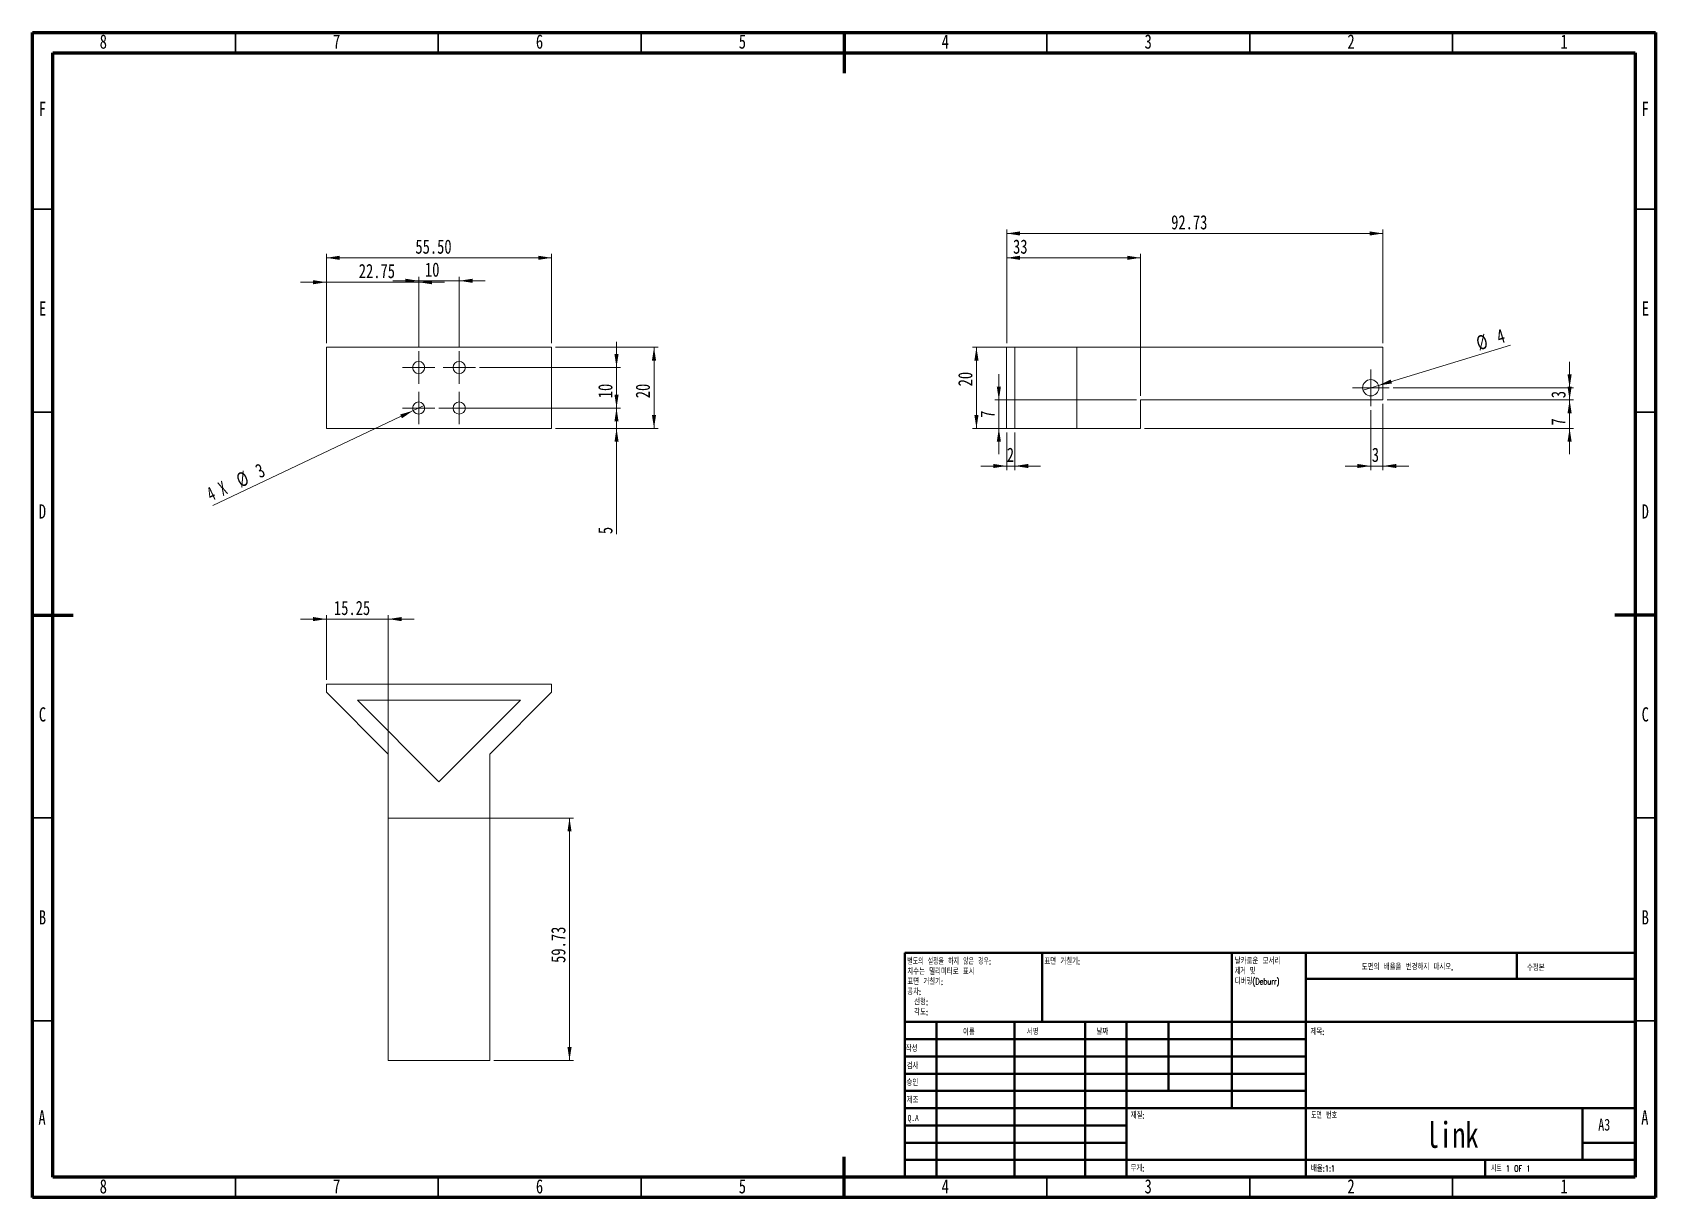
# Model space of a CAD drawing. Header units: millimetres. Extents: x 15 to 415, y 5 to 292.
import ezdxf

# ---------------------------------------------------------------- set-up
doc = ezdxf.new("R2010")
doc.units = ezdxf.units.MM
doc.styles.add('SLDTEXTSTYLE0', font='TXT', dxfattribs={"width": 0.75})
doc.styles.add('SLDTEXTSTYLE1', font='TXT', dxfattribs={"width": 0.75, "bigfont": 'bigfont'})
doc.styles.add('SLDTEXTSTYLE2', font='TXT', dxfattribs={"width": 0.691176, "bigfont": 'bigfont'})
doc.styles.add('SLDTEXTSTYLE3', font='TXT', dxfattribs={"width": 0.6875, "bigfont": 'bigfont'})
doc.styles.add('SLDTEXTSTYLE4', font='TXT', dxfattribs={"width": 0.7, "bigfont": 'bigfont'})
doc.styles.add('SLDTEXTSTYLE5', font='TXT', dxfattribs={"width": 0.666667, "bigfont": 'bigfont'})
doc.styles.add('SLDTEXTSTYLE6', font='TXT', dxfattribs={"width": 0.666667})
doc.dimstyles.new('SLDDIMSTYLE0', dxfattribs={"dimtxt": 3.5, "dimasz": 3.302, "dimexe": 0, "dimexo": 0.0625, "dimgap": 0.875, "dimtad": 1, "dimrnd": 1e-09, "dimzin": 12, "dimdsep": 46, "dimtxsty": 'SLDTEXTSTYLE0', "dimsah": 1, "dimcen": 0.09, "dimadec": 0, "dimazin": 3, "dimtfac": 1, "dimtmove": 0, "dimatfit": 0, "dimfxl": 1, "dimfrac": 2, "dimtolj": 1, "dimtzin": 12, "dimarcsym": 0})
doc.dimstyles.new('SLDDIMSTYLE1', dxfattribs={"dimtxt": 3.5, "dimasz": 3.302, "dimexe": 0, "dimexo": 0.0625, "dimgap": 0.875, "dimtad": 1, "dimrnd": 1e-09, "dimzin": 4, "dimdsep": 46, "dimtxsty": 'SLDTEXTSTYLE0', "dimsah": 1, "dimcen": 0.09, "dimadec": 0, "dimazin": 1, "dimtfac": 1, "dimtofl": 0, "dimtmove": 0, "dimatfit": 3, "dimfxl": 1, "dimfrac": 2, "dimtolj": 1, "dimtzin": 12, "dimarcsym": 0})
doc.dimstyles.new('SLDDIMSTYLE2', dxfattribs={"dimtxt": 3.5, "dimasz": 3.302, "dimexe": 0, "dimexo": 0.0625, "dimgap": 0.875, "dimtad": 1, "dimrnd": 1e-09, "dimzin": 12, "dimdsep": 46, "dimtxsty": 'SLDTEXTSTYLE0', "dimblk1": 'NONE', "dimsah": 1, "dimcen": 0, "dimadec": 0, "dimazin": 3, "dimtfac": 1, "dimtmove": 0, "dimatfit": 3, "dimldrblk": 'NONE', "dimfxl": 1, "dimfrac": 2, "dimtolj": 1, "dimtzin": 12, "dimarcsym": 0})
doc.dimstyles.new('SLDDIMSTYLE3', dxfattribs={"dimtxt": 3.5, "dimasz": 3.302, "dimexe": 0, "dimexo": 0.0625, "dimgap": 0.875, "dimtad": 1, "dimrnd": 1e-09, "dimzin": 12, "dimdsep": 46, "dimtxsty": 'SLDTEXTSTYLE0', "dimsah": 1, "dimcen": 0.09, "dimadec": 0, "dimazin": 3, "dimtfac": 1, "dimtofl": 0, "dimtmove": 0, "dimatfit": 3, "dimfxl": 1, "dimfrac": 2, "dimtolj": 1, "dimtzin": 12, "dimarcsym": 0})

# ---------------------------------------------------------------- blocks, each defined once
blk = doc.blocks.new('SW_NOTE_0')
at = {"color": 0, "linetype": 'Continuous', "lineweight": 0, "char_height": 1.5, "attachment_point": 1}
for s, insert, style in [('별도의 설정을 하지 않은 경우:', (0, 1.93), 'SLDTEXTSTYLE2'), ('표면 거칠기:', (0, -3.07), 'SLDTEXTSTYLE1'), ('치수는 밀리미터로 표시', (0, -0.57), 'SLDTEXTSTYLE1'), ('공차:', (0, -5.57), 'SLDTEXTSTYLE1'), ('선형:', (1.69, -8.07), 'SLDTEXTSTYLE1'), ('각도:', (1.69, -10.57), 'SLDTEXTSTYLE1')]:
    blk.add_mtext(s, dxfattribs=dict(at, insert=insert, style=style))
blk = doc.blocks.new('SW_NOTE_1')
at = {"color": 0, "linetype": 'Continuous', "lineweight": 0, "char_height": 1.5, "attachment_point": 1}
for s, insert, style in [('날카로운 모서리', (0, 1.93), 'SLDTEXTSTYLE1'), ('제거 및', (0, -0.57), 'SLDTEXTSTYLE3'), ('디버링(Deburr)', (0, -3.07), 'SLDTEXTSTYLE1')]:
    blk.add_mtext(s, dxfattribs=dict(at, insert=insert, style=style))
blk = doc.blocks.new('_D')
at = {"color": 7, "linetype": 'Continuous', "lineweight": 0}
for p, q in [((87.43, 230.48), (81.08, 230.48)), ((87.43, 215.48), (87.43, 231.48)), ((87.43, 230.48), (110.18, 230.48)), ((110.18, 214.48), (110.18, 231.48)), ((110.18, 230.48), (116.53, 230.48))]:
    blk.add_line(p, q, dxfattribs=at)
for points in [[(87.43, 230.48), (84.13, 230.99), (84.13, 229.97)], [(110.18, 230.48), (113.49, 229.97), (113.49, 230.99)]]:
    blk.add_solid(points, dxfattribs=at)
at = {"color": 7, "linetype": 'Continuous', "lineweight": 0, "insert": (95.42, 234.99), "char_height": 3.5, "attachment_point": 1, "style": 'SLDTEXTSTYLE0'}
blk.add_mtext('22.75', dxfattribs=at)
blk = doc.blocks.new('_D_1')
at = {"color": 7, "linetype": 'Continuous', "lineweight": 0}
for p, q in [((87.43, 215.48), (87.43, 237.49)), ((87.43, 236.49), (142.93, 236.49)), ((142.93, 215.48), (142.93, 237.49))]:
    blk.add_line(p, q, dxfattribs=at)
for points in [[(87.43, 236.49), (90.74, 235.98), (90.74, 237)], [(142.93, 236.49), (139.63, 237), (139.63, 235.98)]]:
    blk.add_solid(points, dxfattribs=at)
at = {"color": 7, "linetype": 'Continuous', "lineweight": 0, "insert": (109.37, 241), "char_height": 3.5, "attachment_point": 1, "style": 'SLDTEXTSTYLE0'}
blk.add_mtext('55.50', dxfattribs=at)
blk = doc.blocks.new('_D_2')
at = {"color": 7, "linetype": 'Continuous', "lineweight": 0}
for p, q in [((158.94, 199.48), (158.94, 205.83)), ((115.18, 199.48), (159.94, 199.48)), ((158.94, 194.48), (158.94, 199.48)), ((143.93, 194.48), (159.94, 194.48)), ((158.94, 194.48), (158.94, 168.43))]:
    blk.add_line(p, q, dxfattribs=at)
for points in [[(158.94, 199.48), (159.45, 202.78), (158.44, 202.78)], [(158.94, 194.48), (158.44, 191.18), (159.45, 191.18)]]:
    blk.add_solid(points, dxfattribs=at)
at = {"color": 7, "linetype": 'Continuous', "lineweight": 0, "insert": (154.43, 168.43), "char_height": 3.5, "attachment_point": 1, "rotation": 90, "style": 'SLDTEXTSTYLE0'}
blk.add_mtext('5', dxfattribs=at)
blk = doc.blocks.new('_D_3')
at = {"color": 7, "linetype": 'Continuous', "lineweight": 0}
for p, q in [((143.93, 214.48), (169.18, 214.48)), ((168.18, 194.48), (168.18, 214.48)), ((143.93, 194.48), (169.18, 194.48))]:
    blk.add_line(p, q, dxfattribs=at)
for points in [[(168.18, 214.48), (167.67, 211.18), (168.68, 211.18)], [(168.18, 194.48), (168.68, 197.78), (167.67, 197.78)]]:
    blk.add_solid(points, dxfattribs=at)
at = {"color": 7, "linetype": 'Continuous', "lineweight": 0, "insert": (163.66, 201.9), "char_height": 3.5, "attachment_point": 1, "rotation": 90, "style": 'SLDTEXTSTYLE0'}
blk.add_mtext('20', dxfattribs=at)
blk = doc.blocks.new('_D_4')
at = {"color": 7, "linetype": 'Continuous', "lineweight": 0}
for q in [(111.54, 200.12), (59.48, 175.49)]:
    blk.add_line((108.83, 198.84), q, dxfattribs=at)
blk.add_solid([(108.83, 198.84), (105.63, 197.89), (106.06, 196.97)], dxfattribs=at)
at = {"color": 7, "linetype": 'Continuous', "lineweight": 0, "char_height": 3.5, "attachment_point": 1, "rotation": 25.3206}
for s, insert, style in [('%%c', (64.8, 182.99), 'SLDTEXTSTYLE0'), ('3', (69.55, 185.3), 'SLDTEXTSTYLE0'), ('4 X', (57.53, 179.61), 'SLDTEXTSTYLE6')]:
    blk.add_mtext(s, dxfattribs=dict(at, insert=insert, style=style))
blk = doc.blocks.new('_NONE')
blk = doc.blocks.new('_D_5')
at = {"color": 7, "linetype": 'Continuous', "lineweight": 0}
for p, q in [((158.93, 209.48), (158.93, 215.83)), ((125.18, 209.48), (159.93, 209.48)), ((158.93, 209.48), (158.93, 199.48)), ((125.18, 199.48), (159.93, 199.48)), ((158.93, 199.48), (158.93, 193.13))]:
    blk.add_line(p, q, dxfattribs=at)
for points in [[(158.93, 209.48), (159.44, 212.78), (158.43, 212.78)], [(158.93, 199.48), (158.43, 196.18), (159.44, 196.18)]]:
    blk.add_solid(points, dxfattribs=at)
at = {"color": 7, "linetype": 'Continuous', "lineweight": 0, "insert": (154.42, 201.9), "char_height": 3.5, "attachment_point": 1, "rotation": 90, "style": 'SLDTEXTSTYLE0'}
blk.add_mtext('10', dxfattribs=at)
blk = doc.blocks.new('_D_6')
at = {"color": 7, "linetype": 'Continuous', "lineweight": 0}
for p, q in [((110.18, 230.83), (103.83, 230.83)), ((110.18, 214.48), (110.18, 231.83)), ((110.18, 230.83), (120.18, 230.83)), ((120.18, 214.48), (120.18, 231.83)), ((120.18, 230.83), (126.53, 230.83))]:
    blk.add_line(p, q, dxfattribs=at)
for points in [[(110.18, 230.83), (106.88, 231.34), (106.88, 230.32)], [(120.18, 230.83), (123.49, 230.32), (123.49, 231.34)]]:
    blk.add_solid(points, dxfattribs=at)
at = {"color": 7, "linetype": 'Continuous', "lineweight": 0, "insert": (111.73, 235.34), "char_height": 3.5, "attachment_point": 1, "style": 'SLDTEXTSTYLE0'}
blk.add_mtext('10', dxfattribs=at)
blk = doc.blocks.new('SW_CENTERMARKSYMBOL_0')
at = {"color": 0, "linetype": 'Continuous', "lineweight": 0}
for p, q in [((0, 2.5), (0, 4)), ((-2.5, 0), (-4, 0)), ((0, 0), (-2.5, 0)), ((0, 0), (0, 2.5)), ((0, 0), (0, -2.5)), ((0, 0), (2.5, 0)), ((2.5, 0), (4, 0)), ((0, -2.5), (0, -4))]:
    blk.add_line(p, q, dxfattribs=at)
blk = doc.blocks.new('SW_CENTERMARKSYMBOL_1')
at = {"color": 0, "linetype": 'Continuous', "lineweight": 0}
for p, q in [((0, 2.5), (0, 4)), ((-2.5, 0), (-4, 0)), ((0, 0), (-2.5, 0)), ((0, 0), (0, 2.5)), ((0, 0), (0, -2.5)), ((0, 0), (2.5, 0)), ((2.5, 0), (4, 0)), ((0, -2.5), (0, -4))]:
    blk.add_line(p, q, dxfattribs=at)
blk = doc.blocks.new('SW_CENTERMARKSYMBOL_2')
at = {"color": 0, "linetype": 'Continuous', "lineweight": 0}
for p, q in [((0, 2.5), (0, 4)), ((-2.5, 0), (-4, 0)), ((0, 0), (-2.5, 0)), ((0, 0), (0, 2.5)), ((0, 0), (0, -2.5)), ((0, 0), (2.5, 0)), ((2.5, 0), (4, 0)), ((0, -2.5), (0, -4))]:
    blk.add_line(p, q, dxfattribs=at)
blk = doc.blocks.new('SW_CENTERMARKSYMBOL_3')
at = {"color": 0, "linetype": 'Continuous', "lineweight": 0}
for p, q in [((0, 2.5), (0, 4)), ((-2.5, 0), (-4, 0)), ((0, 0), (-2.5, 0)), ((0, 0), (0, 2.5)), ((0, 0), (0, -2.5)), ((0, 0), (2.5, 0)), ((2.5, 0), (4, 0)), ((0, -2.5), (0, -4))]:
    blk.add_line(p, q, dxfattribs=at)
blk = doc.blocks.new('_D_7')
at = {"color": 7, "linetype": 'Continuous', "lineweight": 0}
for p, q in [((87.43, 132.49), (87.43, 148.49)), ((102.69, 99.49), (102.69, 148.49)), ((87.43, 147.49), (81.08, 147.49)), ((87.43, 147.49), (102.69, 147.49)), ((102.69, 147.49), (109.04, 147.49))]:
    blk.add_line(p, q, dxfattribs=at)
for points in [[(87.43, 147.49), (84.13, 148), (84.13, 146.98)], [(102.69, 147.49), (105.99, 146.98), (105.99, 148)]]:
    blk.add_solid(points, dxfattribs=at)
at = {"color": 7, "linetype": 'Continuous', "lineweight": 0, "insert": (89.3, 152), "char_height": 3.5, "attachment_point": 1, "style": 'SLDTEXTSTYLE0'}
blk.add_mtext('15.25', dxfattribs=at)
blk = doc.blocks.new('_D_8')
at = {"color": 7, "linetype": 'Continuous', "lineweight": 0}
for p, q in [((103.69, 98.49), (148.35, 98.49)), ((147.35, 38.76), (147.35, 98.49)), ((128.68, 38.76), (148.35, 38.76))]:
    blk.add_line(p, q, dxfattribs=at)
for points in [[(147.35, 98.49), (146.85, 95.18), (147.86, 95.18)], [(147.35, 38.76), (147.86, 42.06), (146.85, 42.06)]]:
    blk.add_solid(points, dxfattribs=at)
at = {"color": 7, "linetype": 'Continuous', "lineweight": 0, "insert": (142.84, 62.8), "char_height": 3.5, "attachment_point": 1, "rotation": 90, "style": 'SLDTEXTSTYLE0'}
blk.add_mtext('59.73', dxfattribs=at)
blk = doc.blocks.new('_D_9')
at = {"color": 7, "linetype": 'Continuous', "lineweight": 0}
for p, q in [((255.09, 215.48), (255.09, 237.49)), ((255.09, 236.49), (288.09, 236.49)), ((288.09, 202.48), (288.09, 237.49))]:
    blk.add_line(p, q, dxfattribs=at)
for points in [[(255.09, 236.49), (258.39, 235.98), (258.39, 237)], [(288.09, 236.49), (284.79, 237), (284.79, 235.98)]]:
    blk.add_solid(points, dxfattribs=at)
at = {"color": 7, "linetype": 'Continuous', "lineweight": 0, "insert": (256.66, 241), "char_height": 3.5, "attachment_point": 1, "style": 'SLDTEXTSTYLE0'}
blk.add_mtext('33', dxfattribs=at)
blk = doc.blocks.new('_D_10')
at = {"color": 7, "linetype": 'Continuous', "lineweight": 0}
for p, q in [((255.09, 215.48), (255.09, 243.49)), ((255.09, 242.49), (347.82, 242.49)), ((347.82, 215.48), (347.82, 243.49))]:
    blk.add_line(p, q, dxfattribs=at)
for points in [[(255.09, 242.49), (258.39, 241.98), (258.39, 243)], [(347.82, 242.49), (344.52, 243), (344.52, 241.98)]]:
    blk.add_solid(points, dxfattribs=at)
at = {"color": 7, "linetype": 'Continuous', "lineweight": 0, "insert": (295.63, 247), "char_height": 3.5, "attachment_point": 1, "style": 'SLDTEXTSTYLE0'}
blk.add_mtext('92.73', dxfattribs=at)
blk = doc.blocks.new('_D_11')
at = {"color": 7, "linetype": 'Continuous', "lineweight": 0}
for p, q in [((253.16, 201.48), (253.16, 207.83)), ((287.09, 201.48), (252.16, 201.48)), ((253.16, 194.48), (253.16, 201.48)), ((271.34, 194.48), (252.16, 194.48)), ((253.16, 194.48), (253.16, 188.13))]:
    blk.add_line(p, q, dxfattribs=at)
for points in [[(253.16, 201.48), (253.67, 204.78), (252.65, 204.78)], [(253.16, 194.48), (252.65, 191.18), (253.67, 191.18)]]:
    blk.add_solid(points, dxfattribs=at)
at = {"color": 7, "linetype": 'Continuous', "lineweight": 0, "insert": (248.65, 197.05), "char_height": 3.5, "attachment_point": 1, "rotation": 90, "style": 'SLDTEXTSTYLE0'}
blk.add_mtext('7', dxfattribs=at)
blk = doc.blocks.new('_D_12')
at = {"color": 7, "linetype": 'Continuous', "lineweight": 0}
for p, q in [((346.82, 214.48), (246.64, 214.48)), ((247.64, 194.48), (247.64, 214.48)), ((271.34, 194.48), (246.64, 194.48))]:
    blk.add_line(p, q, dxfattribs=at)
for points in [[(247.64, 214.48), (247.13, 211.18), (248.15, 211.18)], [(247.64, 194.48), (248.15, 197.78), (247.13, 197.78)]]:
    blk.add_solid(points, dxfattribs=at)
at = {"color": 7, "linetype": 'Continuous', "lineweight": 0, "insert": (243.13, 204.82), "char_height": 3.5, "attachment_point": 1, "rotation": 90, "style": 'SLDTEXTSTYLE0'}
blk.add_mtext('20', dxfattribs=at)
blk = doc.blocks.new('_D_13')
at = {"color": 7, "linetype": 'Continuous', "lineweight": 0}
for q in [(379.28, 214.98), (342.91, 203.9)]:
    blk.add_line((346.73, 205.06), q, dxfattribs=at)
blk.add_solid([(346.73, 205.06), (350.04, 205.54), (349.74, 206.51)], dxfattribs=at)
at = {"color": 7, "linetype": 'Continuous', "lineweight": 0, "char_height": 3.5, "attachment_point": 1, "rotation": 16.9483, "style": 'SLDTEXTSTYLE0'}
for s, insert in [('%%c', (370.44, 217)), ('4', (375.48, 218.59))]:
    blk.add_mtext(s, dxfattribs=dict(at, insert=insert))
blk = doc.blocks.new('_D_14')
at = {"color": 7, "linetype": 'Continuous', "lineweight": 0}
for p, q in [((255.09, 193.48), (255.09, 184.2)), ((257.09, 193.48), (257.09, 184.2)), ((255.09, 185.2), (248.74, 185.2)), ((255.09, 185.2), (257.09, 185.2)), ((257.09, 185.2), (263.44, 185.2))]:
    blk.add_line(p, q, dxfattribs=at)
for points in [[(255.09, 185.2), (251.79, 185.71), (251.79, 184.7)], [(257.09, 185.2), (260.39, 184.7), (260.39, 185.71)]]:
    blk.add_solid(points, dxfattribs=at)
at = {"color": 7, "linetype": 'Continuous', "lineweight": 0, "insert": (255.12, 189.72), "char_height": 3.5, "attachment_point": 1, "style": 'SLDTEXTSTYLE0'}
blk.add_mtext('2', dxfattribs=at)
blk = doc.blocks.new('_D_15')
at = {"color": 7, "linetype": 'Continuous', "lineweight": 0}
for p, q in [((347.82, 200.48), (347.82, 184.2)), ((344.82, 198.98), (344.82, 184.2)), ((344.82, 185.2), (338.47, 185.2)), ((344.82, 185.2), (347.82, 185.2)), ((347.82, 185.2), (354.17, 185.2))]:
    blk.add_line(p, q, dxfattribs=at)
for points in [[(344.82, 185.2), (341.52, 185.71), (341.52, 184.7)], [(347.82, 185.2), (351.12, 184.7), (351.12, 185.71)]]:
    blk.add_solid(points, dxfattribs=at)
at = {"color": 7, "linetype": 'Continuous', "lineweight": 0, "insert": (345.08, 189.72), "char_height": 3.5, "attachment_point": 1, "style": 'SLDTEXTSTYLE0'}
blk.add_mtext('3', dxfattribs=at)
blk = doc.blocks.new('_D_16')
at = {"color": 7, "linetype": 'Continuous', "lineweight": 0}
for p, q in [((393.82, 201.48), (393.82, 207.83)), ((348.82, 201.48), (394.82, 201.48)), ((393.82, 201.48), (393.82, 194.48)), ((289.09, 194.48), (394.82, 194.48)), ((393.82, 194.48), (393.82, 188.13))]:
    blk.add_line(p, q, dxfattribs=at)
for points in [[(393.82, 201.48), (394.33, 204.78), (393.31, 204.78)], [(393.82, 194.48), (393.31, 191.18), (394.33, 191.18)]]:
    blk.add_solid(points, dxfattribs=at)
at = {"color": 7, "linetype": 'Continuous', "lineweight": 0, "insert": (389.31, 195.17), "char_height": 3.5, "attachment_point": 1, "rotation": 90, "style": 'SLDTEXTSTYLE0'}
blk.add_mtext('7', dxfattribs=at)
blk = doc.blocks.new('_D_17')
at = {"color": 7, "linetype": 'Continuous', "lineweight": 0}
for p, q in [((393.82, 204.48), (393.82, 210.83)), ((350.32, 204.48), (394.82, 204.48)), ((393.82, 204.48), (393.82, 201.48)), ((348.82, 201.48), (394.82, 201.48)), ((393.82, 201.48), (393.82, 195.13))]:
    blk.add_line(p, q, dxfattribs=at)
for points in [[(393.82, 204.48), (394.33, 207.78), (393.31, 207.78)], [(393.82, 201.48), (393.31, 198.18), (394.33, 198.18)]]:
    blk.add_solid(points, dxfattribs=at)
at = {"color": 7, "linetype": 'Continuous', "lineweight": 0, "insert": (389.31, 201.91), "char_height": 3.5, "attachment_point": 1, "rotation": 90, "style": 'SLDTEXTSTYLE0'}
blk.add_mtext('3', dxfattribs=at)
blk = doc.blocks.new('SW_CENTERMARKSYMBOL_4')
at = {"color": 0, "linetype": 'Continuous', "lineweight": 0}
for p, q in [((0, 2.5), (0, 4.5)), ((-2.5, 0), (-4.5, 0)), ((0, 0), (-2.5, 0)), ((0, 0), (0, 2.5)), ((0, 0), (0, -2.5)), ((0, 0), (2.5, 0)), ((2.5, 0), (4.5, 0)), ((0, -2.5), (0, -4.5))]:
    blk.add_line(p, q, dxfattribs=at)

msp = doc.modelspace()

# ---------------------------------------------------------------- linework, layer by layer
at = {"color": 7, "linetype": 'Continuous', "lineweight": 60}
for p, q in [((15, 292), (415, 292)), ((15, 5), (15, 292)), ((215, 292), (215, 282)), ((415, 292), (415, 5)), ((20, 287), (410, 287)), ((20, 10), (20, 287)), ((410, 287), (410, 10)), ((15, 148.5), (25, 148.5)), ((415, 148.5), (405, 148.5)), ((410, 65.25), (410, 10)), ((215, 5), (215, 15)), ((410, 10), (20, 10)), ((410, 10), (222.8, 10)), ((415, 5), (15, 5))]:
    msp.add_line(p, q, dxfattribs=at)
at = {"color": 7, "linetype": 'Continuous', "lineweight": 30}
for p, q in [((65, 292), (65, 287)), ((115, 292), (115, 287)), ((165, 292), (165, 287)), ((265, 292), (265, 287)), ((315, 292), (315, 287)), ((365, 292), (365, 287)), ((15, 248.5), (20, 248.5)), ((415, 248.5), (410, 248.5)), ((15, 198.5), (20, 198.5)), ((415, 198.5), (410, 198.5)), ((15, 98.5), (20, 98.5)), ((415, 98.5), (410, 98.5)), ((15, 48.5), (20, 48.5)), ((415, 48.5), (410, 48.5)), ((65, 5), (65, 10)), ((115, 5), (115, 10)), ((165, 5), (165, 10)), ((265, 5), (265, 10)), ((315, 5), (315, 10)), ((365, 5), (365, 10))]:
    msp.add_line(p, q, dxfattribs=at)
at = {"color": 7, "linetype": 'Continuous', "lineweight": 15}
for p, q in [((87.434, 214.482), (87.434, 194.482)), ((87.434, 214.482), (142.934, 214.482)), ((142.934, 214.482), (142.934, 194.482)), ((255.087, 214.482), (255.087, 194.482)), ((255.087, 214.482), (257.087, 214.482)), ((257.087, 214.482), (257.087, 194.482)), ((257.087, 214.482), (272.34, 214.482)), ((272.34, 214.482), (272.34, 194.482)), ((272.34, 214.482), (347.82, 214.482)), ((347.82, 214.482), (347.82, 201.482)), ((347.82, 201.482), (288.09, 201.482)), ((288.09, 201.482), (288.09, 194.482)), ((87.434, 194.482), (142.934, 194.482)), ((255.087, 194.482), (257.087, 194.482)), ((257.087, 194.482), (272.34, 194.482)), ((272.34, 194.482), (288.09, 194.482)), ((87.434, 129.487), (87.434, 131.487)), ((87.434, 131.487), (142.934, 131.487)), ((102.686, 114.235), (87.434, 129.487)), ((142.934, 129.487), (127.682, 114.235)), ((142.934, 131.487), (142.934, 129.487)), ((95.091, 127.487), (135.277, 127.487)), ((115.184, 107.394), (95.091, 127.487)), ((135.277, 127.487), (115.184, 107.394)), ((102.686, 98.485), (102.686, 114.235)), ((127.682, 114.235), (127.682, 98.485)), ((127.682, 98.485), (102.686, 98.485)), ((102.686, 98.485), (102.686, 38.755)), ((127.682, 38.755), (127.682, 98.485)), ((102.686, 38.755), (127.682, 38.755))]:
    msp.add_line(p, q, dxfattribs=at)
at = {"color": 7, "linetype": 'Continuous', "lineweight": 40}
for p, q in [((230, 65.25), (410, 65.25)), ((230, 65.25), (230, 10)), ((263.8, 48.25), (263.8, 65.25)), ((310.6, 65.25), (310.6, 27)), ((328.8, 65.25), (328.8, 10)), ((380.8, 58.875), (380.8, 65.25)), ((410, 58.875), (328.8, 58.875)), ((410, 48.25), (230, 48.25)), ((237.8, 48.25), (237.8, 10)), ((256.991, 48.25), (256.991, 10)), ((274.399, 48.25), (274.399, 10)), ((284.6, 10), (284.6, 48.25)), ((295, 31.25), (295, 48.25)), ((328.8, 44), (230, 44)), ((328.8, 39.75), (230, 39.75)), ((328.8, 35.5), (230, 35.5)), ((328.8, 31.25), (230, 31.25)), ((284.6, 27), (230, 27)), ((284.6, 27), (410, 27)), ((397, 14.25), (397, 27)), ((284.6, 22.75), (230, 22.75)), ((284.6, 18.5), (230, 18.5)), ((410, 18.5), (397, 18.5)), ((230, 14.25), (410, 14.25)), ((373, 10), (373, 14.25))]:
    msp.add_line(p, q, dxfattribs=at)
at = {"color": 7, "linetype": 'Continuous', "lineweight": 15}
for centre, radius in [((110.184, 209.482), 1.5), ((120.184, 209.482), 1.5), ((344.82, 204.482), 2), ((110.184, 199.482), 1.5), ((120.184, 199.482), 1.5)]:
    msp.add_circle(centre, radius, dxfattribs=at)

# ---------------------------------------------------------------- block references
at = {"color": 7, "linetype": 'Continuous', "lineweight": 0}
for name, p in [('SW_CENTERMARKSYMBOL_0', (110.184, 209.482)), ('SW_CENTERMARKSYMBOL_1', (120.184, 209.482)), ('SW_CENTERMARKSYMBOL_4', (344.82, 204.482)), ('SW_CENTERMARKSYMBOL_3', (110.184, 199.482)), ('SW_CENTERMARKSYMBOL_2', (120.184, 199.482)), ('SW_NOTE_0', (230.594, 61.987)), ('SW_NOTE_1', (311.309, 62.069))]:
    msp.add_blockref(name, p, dxfattribs=at)

# ---------------------------------------------------------------- texts
for s, insert, char_height, attachment_point, style in [('8', (32.465, 291.511), 3.5, 2, 'SLDTEXTSTYLE0'), ('7', (89.965, 291.511), 3.5, 2, 'SLDTEXTSTYLE0'), ('6', (139.965, 291.511), 3.5, 2, 'SLDTEXTSTYLE0'), ('5', (189.965, 291.511), 3.5, 2, 'SLDTEXTSTYLE0'), ('4', (239.965, 291.511), 3.5, 2, 'SLDTEXTSTYLE0'), ('3', (289.965, 291.511), 3.5, 2, 'SLDTEXTSTYLE0'), ('2', (339.965, 291.511), 3.5, 2, 'SLDTEXTSTYLE0'), ('1', (392.465, 291.511), 3.5, 2, 'SLDTEXTSTYLE0'), ('F', (17.464, 274.956), 3.5, 2, 'SLDTEXTSTYLE0'), ('F', (412.464, 274.956), 3.5, 2, 'SLDTEXTSTYLE0'), ('E', (17.506, 225.761), 3.5, 2, 'SLDTEXTSTYLE0'), ('E', (412.506, 225.761), 3.5, 2, 'SLDTEXTSTYLE0'), ('D', (17.46, 175.761), 3.5, 2, 'SLDTEXTSTYLE0'), ('D', (412.46, 175.761), 3.5, 2, 'SLDTEXTSTYLE0'), ('C', (17.464, 125.761), 3.5, 2, 'SLDTEXTSTYLE0'), ('C', (412.464, 125.761), 3.5, 2, 'SLDTEXTSTYLE0'), ('B', (17.473, 75.761), 3.5, 2, 'SLDTEXTSTYLE0'), ('B', (412.473, 75.761), 3.5, 2, 'SLDTEXTSTYLE0'), ('표면 거칠기:', (264.371, 63.919), 1.5, 1, 'SLDTEXTSTYLE1'), ('도면의 배율을 변경하지 마시오.', (342.615, 62.533), 1.5, 1, 'SLDTEXTSTYLE1'), ('수정본', (383.328, 62.335), 1.5, 1, 'SLDTEXTSTYLE1'), ('이름', (244.322, 46.501), 1.5, 1, 'SLDTEXTSTYLE1'), ('서명', (260.034, 46.562), 1.5, 1, 'SLDTEXTSTYLE1'), ('날짜', (277.215, 46.576), 1.5, 1, 'SLDTEXTSTYLE1'), ('제목:', (329.956, 46.576), 1.5, 1, 'SLDTEXTSTYLE1'), ('작성', (230.212, 42.43), 1.5, 1, 'SLDTEXTSTYLE1'), ('검사', (230.41, 38.154), 1.5, 1, 'SLDTEXTSTYLE1'), ('승인', (230.402, 34.064), 1.5, 1, 'SLDTEXTSTYLE1'), ('제조', (230.455, 29.734), 1.5, 1, 'SLDTEXTSTYLE1'), ('A', (17.36, 26.456), 3.5, 2, 'SLDTEXTSTYLE0'), ('Q.A', (230.669, 25.35), 1.5, 1, 'SLDTEXTSTYLE0'), ('재질:', (285.646, 25.986), 1.5, 1, 'SLDTEXTSTYLE1'), ('도면 번호', (330.074, 25.986), 1.5, 1, 'SLDTEXTSTYLE4'), ('A3', (400.871, 24.406), 2.9104, 1, 'SLDTEXTSTYLE0'), ('A', (412.36, 26.456), 3.5, 2, 'SLDTEXTSTYLE0'), ('link', (364.902, 23.607), 6.35, 2, 'SLDTEXTSTYLE0'), ('무게:', (285.618, 12.949), 1.4986, 1, 'SLDTEXTSTYLE1'), ('배율:1:1', (330.074, 12.9), 1.5, 1, 'SLDTEXTSTYLE1'), ('시트 1 OF 1', (374.478, 12.9), 1.5, 1, 'SLDTEXTSTYLE5'), ('8', (32.465, 9.511), 3.5, 2, 'SLDTEXTSTYLE0'), ('7', (89.965, 9.511), 3.5, 2, 'SLDTEXTSTYLE0'), ('6', (139.965, 9.511), 3.5, 2, 'SLDTEXTSTYLE0'), ('5', (189.965, 9.511), 3.5, 2, 'SLDTEXTSTYLE0'), ('4', (239.965, 9.511), 3.5, 2, 'SLDTEXTSTYLE0'), ('3', (289.965, 9.511), 3.5, 2, 'SLDTEXTSTYLE0'), ('2', (339.965, 9.511), 3.5, 2, 'SLDTEXTSTYLE0'), ('1', (392.465, 9.511), 3.5, 2, 'SLDTEXTSTYLE0')]:
    msp.add_mtext(s, dxfattribs=dict(at, insert=insert, char_height=char_height, attachment_point=attachment_point, style=style))

# ---------------------------------------------------------------- dimensions: what is measured, and where the dimension line sits
for base, p1, p2, dimstyle, picture, middle in [((347.82, 242.492), (255.087, 214.482), (347.82, 214.482), 'SLDDIMSTYLE3', '_D_10', (301.454, 242.492)), ((142.934, 236.492), (87.434, 214.482), (142.934, 214.482), 'SLDDIMSTYLE1', '_D_1', (115.184, 236.492)), ((288.09, 236.492), (255.087, 214.482), (288.09, 201.482), 'SLDDIMSTYLE3', '_D_9', (259.246, 236.492)), ((110.184, 230.482), (87.434, 214.482), (110.184, 213.482), 'SLDDIMSTYLE0', '_D', (101.244, 230.482)), ((120.184, 230.829), (110.184, 213.482), (120.184, 213.482), 'SLDDIMSTYLE0', '_D_6', (114.317, 230.829)), ((347.82, 185.205), (344.82, 199.982), (347.82, 201.482), 'SLDDIMSTYLE0', '_D_15', (346.373, 185.205)), ((257.087, 185.205), (255.087, 194.482), (257.087, 194.482), 'SLDDIMSTYLE0', '_D_14', (256.415, 185.205)), ((102.686, 147.487), (87.434, 131.487), (102.686, 98.485), 'SLDDIMSTYLE0', '_D_7', (95.116, 147.487))]:
    dim = msp.add_linear_dim(base=base, p1=p1, p2=p2, dimstyle=dimstyle, dxfattribs=at)
    dim.commit()
    dim.dimension.update_dxf_attribs({"geometry": picture, "text_midpoint": middle, "dimtype": 160})
dim = msp.add_diameter_dim_2p(p1=(342.907, 203.899), p2=(346.733, 205.065), dimstyle='SLDDIMSTYLE2', dxfattribs=at)
dim.commit()
dim.dimension.update_dxf_attribs({"geometry": '_D_13', "text_midpoint": (375.632, 213.872), "dimtype": 163})
for base, p1, p2, dimstyle, picture, middle in [((158.934, 199.482), (124.184, 209.482), (124.184, 199.482), 'SLDDIMSTYLE0', '_D_5', (158.934, 204.482)), ((168.175, 214.482), (142.934, 194.482), (142.934, 214.482), 'SLDDIMSTYLE0', '_D_3', (168.175, 204.482)), ((247.638, 214.482), (272.34, 194.482), (347.82, 214.482), 'SLDDIMSTYLE0', '_D_12', (247.638, 207.407)), ((393.82, 201.482), (349.32, 204.482), (347.82, 201.482), 'SLDDIMSTYLE0', '_D_17', (393.82, 203.205)), ((158.944, 199.482), (142.934, 194.482), (114.184, 199.482), 'SLDDIMSTYLE0', '_D_2', (158.944, 169.727)), ((253.163, 201.482), (272.34, 194.482), (288.09, 201.482), 'SLDDIMSTYLE0', '_D_11', (253.163, 198.346)), ((393.82, 194.482), (347.82, 201.482), (288.09, 194.482), 'SLDDIMSTYLE0', '_D_16', (393.82, 196.465)), ((147.354, 98.485), (127.682, 38.755), (102.686, 98.485), 'SLDDIMSTYLE3', '_D_8', (147.354, 68.62))]:
    dim = msp.add_linear_dim(base=base, p1=p1, p2=p2, angle=90, dimstyle=dimstyle, dxfattribs=at)
    dim.commit()
    dim.dimension.update_dxf_attribs({"geometry": picture, "text_midpoint": middle, "dimtype": 160})
dim = msp.add_diameter_dim_2p(p1=(111.54, 200.123), p2=(108.828, 198.84), text='4 X <>', dimstyle='SLDDIMSTYLE2', dxfattribs=at)
dim.commit()
dim.dimension.update_dxf_attribs({"geometry": '_D_4', "text_midpoint": (66.586, 178.854), "dimtype": 163})

doc.saveas('drawing.dxf')
